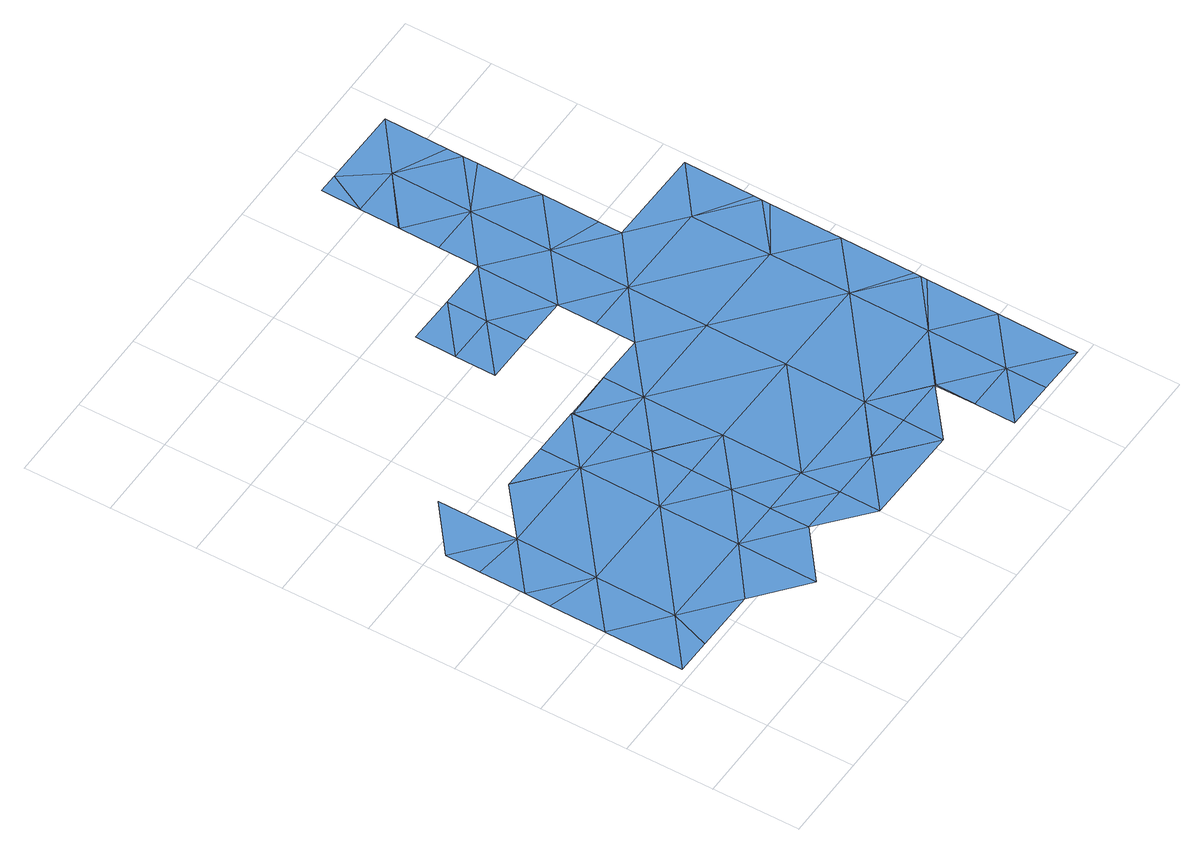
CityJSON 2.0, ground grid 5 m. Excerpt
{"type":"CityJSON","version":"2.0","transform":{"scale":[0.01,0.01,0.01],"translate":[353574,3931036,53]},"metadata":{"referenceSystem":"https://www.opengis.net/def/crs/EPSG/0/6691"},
"CityObjects":{
"waterbody1":{"type":"WaterBody","attributes":{"name":"3","class":"1140","function":"1","WaterBodyRiverFloodingRiskAttribute.description":"6","WaterBodyRiverFloodingRiskAttribute.rankOrg":"2","WaterBodyRiverFloodingRiskAttribute.adminType":"2","WaterBodyRiverFloodingRiskAttribute.scale":"L2"},"geometry":[{"type":"MultiSurface","lod":"1","boundaries":[[[0,1,2]],[[0,2,3]],[[4,5,1]],[[0,4,1]],[[4,6,5]],[[7,0,3]],[[4,8,6]],[[9,8,10]],[[9,6,8]],[[7,11,0]],[[0,12,4]],[[13,10,8]],[[14,11,7]],[[0,11,12]],[[8,4,15]],[[15,4,12]],[[8,15,16]],[[11,14,17]],[[18,12,11]],[[16,15,19]],[[20,18,11]],[[11,17,20]],[[21,19,15]],[[18,22,12]],[[22,23,12]],[[15,12,24]],[[25,17,26]],[[24,12,23]],[[27,28,15]],[[21,15,28]],[[15,24,27]],[[29,25,26]],[[28,27,30]],[[26,31,29]],[[29,31,32]],[[33,32,31]],[[33,31,34]],[[35,36,34]],[[36,37,34]]]}]},
"waterbody2":{"type":"WaterBody","attributes":{"name":"3","class":"1140","function":"1","WaterBodyRiverFloodingRiskAttribute.description":"6","WaterBodyRiverFloodingRiskAttribute.rankOrg":"1","WaterBodyRiverFloodingRiskAttribute.adminType":"2","WaterBodyRiverFloodingRiskAttribute.scale":"L2"},"geometry":[{"type":"MultiSurface","lod":"1","boundaries":[[[38,39,40]],[[39,38,41]],[[42,41,38]],[[43,41,42]],[[44,45,46]],[[44,47,45]],[[47,44,40]],[[23,22,48]],[[35,49,50]],[[51,52,53]],[[42,38,54]],[[43,42,55]],[[56,55,50]],[[57,56,50]],[[49,57,50]],[[49,58,57]],[[32,33,54]],[[33,34,54]],[[34,37,54]],[[35,50,36]],[[36,50,42]],[[50,55,42]],[[37,36,42]],[[54,37,42]],[[20,17,25]],[[54,29,32]],[[54,38,59]],[[59,38,60]],[[60,38,44]],[[61,60,44]],[[61,62,60]],[[63,62,61]],[[62,64,60]],[[44,46,61]],[[60,64,59]],[[48,59,64]],[[65,66,67]],[[68,69,70]],[[68,71,69]],[[72,71,68]],[[72,73,71]],[[74,68,75]],[[75,68,52]],[[52,68,76]],[[52,76,77]],[[77,76,78]],[[76,79,78]],[[76,65,79]],[[80,78,79]],[[61,52,77]],[[61,53,52]],[[61,46,53]],[[81,53,46]],[[81,46,82]],[[46,45,82]],[[61,77,63]],[[62,83,64]],[[30,83,84]],[[65,67,79]],[[70,76,68]],[[69,71,85]],[[72,68,74]],[[71,73,86]],[[52,51,75]],[[30,64,83]],[[27,64,30]],[[24,64,27]],[[24,48,64]],[[23,48,24]],[[38,40,44]],[[87,88,89]],[[85,71,89]],[[89,71,87]],[[87,71,86]],[[22,18,48]],[[90,48,18]],[[90,59,48]],[[90,54,59]],[[54,90,29]],[[25,29,90]],[[20,25,90]],[[90,18,20]],[[79,91,80]],[[67,91,79]]]}]}
},
"vertices":[
[379,776,22],[101,1008,22],[94,553,22],[297,550,22],[386,1237,22],[107,1327,22],[109,1474,22],[656,544,22],[394,1702,22],[113,1741,22],[117,1940,22],[946,767,22],[953,1227,22],[401,2163,22],[938,307,22],[961,1693,22],[679,1931,22],[1228,535,22],[1235,990,22],[685,1931,22],[1231,762,22],[965,1926,22],[1239,1223,22],[1243,1454,22],[1243,1456,22],[1509,530,22],[1505,297,22],[1246,1689,22],[1245,1922,22],[1790,526,22],[1250,1917,22],[2072,288,22],[1795,526,22],[2076,521,22],[2355,516,22],[2357,283,22],[2361,512,22],[2361,516,22],
[2654,1199,22],[2932,1003,22],[2939,1428,22],[2931,962,22],[2646,739,22],[2930,925,22],[2661,1665,22],[2946,1894,22],[2669,2126,22],[2945,1848,22],[1520,1218,22],[2354,52,22],[2639,279,22],[2394,2493,22],[2109,2595,22],[2391,2358,22],[2079,748,22],[2923,507,22],[2916,41,22],[2635,46,22],[2354,51,22],[2087,1209,22],[2094,1675,22],[2102,2135,22],[1813,1912,22],[1816,2140,22],[1528,1684,22],[1546,2837,22],[1265,2842,22],[1261,2609,22],[2117,3061,22],[1835,3294,22],[1831,3066,22],[2125,3521,22],[2407,3289,22],[2408,3381,22],[2405,3203,22],[2399,2824,22],[1828,2833,22],[1820,2367,22],[1819,2367,22],[1543,2605,22],[1539,2372,22],[2954,2348,22],[2947,1942,22],[1531,1917,22],[1250,1921,22],[1835,3299,22],[2414,3744,22],[1955,3752,22],[1843,3754,22],[1839,3526,22],[1512,758,22],[1259,2376,22]
]}
